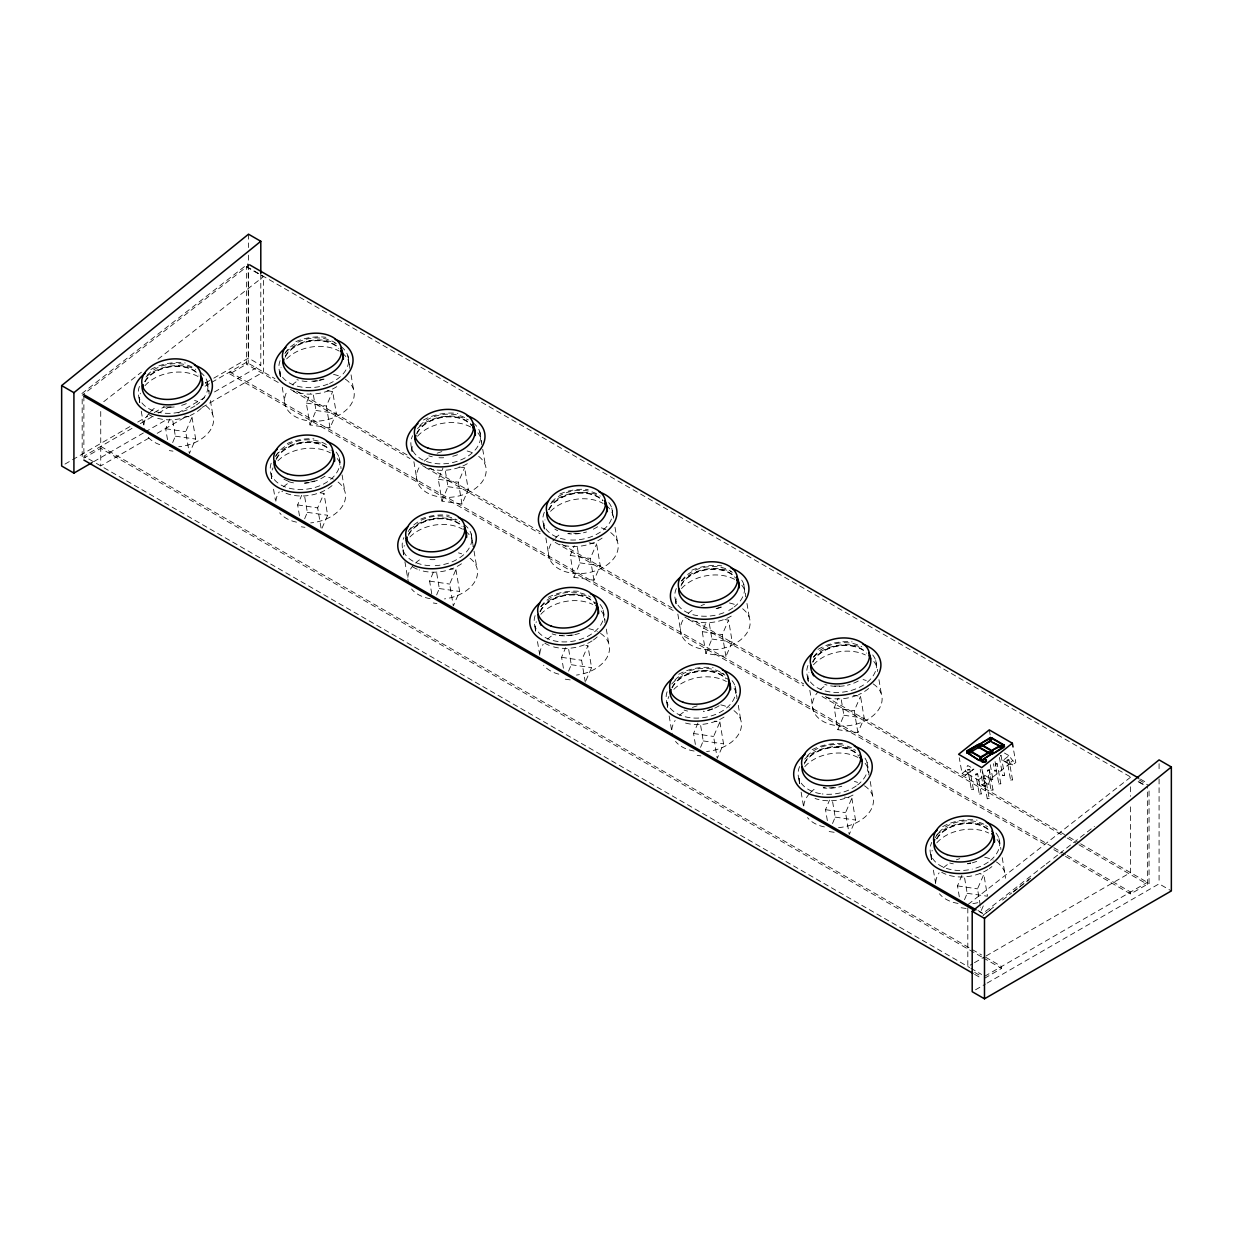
<?xml version="1.0" encoding="UTF-8"?>
<svg xmlns="http://www.w3.org/2000/svg" width="1233" height="1233" viewBox="0 0 1233 1233"><rect width="100%" height="100%" fill="white"/><g stroke="black" fill="none" stroke-linecap="round" stroke-linejoin="round"><path stroke-width="0.75" stroke-dasharray="5 3.75" d="M967.797 769.608L969.724 769.238L973.361 789.274L972.375 790.06L971.419 789.659L967.797 769.608L969.77 769.407M971.388 789.474L973.361 789.274M975.719 774.185L977.646 773.815L981.283 793.852L980.297 794.622L979.341 794.222L975.719 774.185L977.692 773.985M979.31 794.052L981.283 793.852M983.163 785.745L985.105 785.375L983.163 785.745L980.204 769.315M985.614 778.562L983.641 778.763L985.583 778.377L989.205 798.429L988.234 799.2L987.232 798.63L982.023 769.377M987.463 770.271L989.405 769.901L993.027 789.952L992.056 790.723L991.101 790.322L987.463 770.271L989.436 770.07M985.075 785.544L982.162 769.115M987.232 798.63L989.205 798.429M990.916 779.379L992.889 779.179L990.962 779.549L988.635 766.741M995.247 764.09L997.189 763.705L1000.811 783.756L999.84 784.527L998.884 784.126L995.247 764.09L997.22 763.874M991.055 790.153L993.027 789.952M994.738 770.902L996.711 770.702L994.784 771.072L993.444 763.674M1001.011 755.228L1000.317 756.122M998.838 783.957L1000.811 783.756M1002.66 775.48L1004.633 775.264L1002.706 775.649L999.408 757.416M1007.007 760.175L1008.933 759.805L1012.555 779.842L1011.584 780.628L1010.628 780.227L1007.007 760.175L1008.964 759.975M1010.598 780.042L1012.555 779.842M167.503 439.672L165.684 428.745L169.676 419.112M172.682 442.57L175.348 436.158L172.605 419.759M327.115 390.738L332.663 391.539L336.316 413.394L330.012 427.866L309.992 424.923L306.323 403.068L310.331 393.435M309.992 424.923L316.002 410.481L312.951 392.264M299.48 515.856L297.646 504.929L301.653 495.312M304.643 518.769L307.31 512.342L304.258 494.14M459.092 466.937L464.625 467.739L468.293 489.593L461.99 504.066L441.953 501.107L438.301 479.252L442.971 468.016M441.953 501.107L447.964 486.665L444.913 468.448M431.75 593.874L429.623 581.128L433.615 571.495M436.621 594.953L439.287 588.542L436.235 570.324M589.204 542.859L596.602 543.923L600.255 565.777L593.952 580.25L573.931 577.306L570.263 555.451L574.27 545.818M573.931 577.306L579.942 562.865L577.183 546.466M563.419 668.24L561.585 657.312L565.593 647.695M568.583 671.153L571.249 664.726L568.197 646.524M724.881 619.582L728.564 620.122L732.232 641.977L725.929 656.449L705.893 653.49L702.24 631.635L706.91 620.399M705.893 653.49L711.903 639.048L708.852 620.831M695.381 744.439L693.562 733.512L698.232 722.276M700.56 747.337L703.226 740.925L700.174 722.708M853.144 695.242L860.542 696.306L864.194 718.161L857.891 732.633L837.87 729.689L834.202 707.834L838.209 698.202M837.87 729.689L843.881 715.248L841.122 698.849M827.358 820.623L825.524 809.696L829.532 800.078M832.522 823.536L835.188 817.125L832.445 800.726M959.32 896.823L957.502 885.895L962.172 874.659M964.499 899.72L967.165 893.309L964.114 875.091M192.009 417.216L195.677 439.071L189.358 453.544L185.705 431.689L192.009 417.216L184.626 416.153M330.012 427.866L326.36 406.011L332.663 391.539M321.027 527.924L317.667 507.888L323.986 493.416L316.588 492.352M322.029 528.14L327.639 515.271L323.986 493.416M461.99 504.066L458.322 482.211L464.625 467.739M455.948 569.6L459.616 591.455L453.297 605.927L449.644 584.072L455.948 569.6L450.399 568.814M593.952 580.25L590.299 558.395L596.602 543.923M585.274 682.126L581.606 660.271L587.925 645.799L582.377 644.998M585.968 680.524L591.578 667.654L587.925 645.799M725.929 656.449L722.261 634.594L728.564 620.122M719.887 721.983L723.555 743.838L717.236 758.326L713.583 736.471L719.887 721.983L714.339 721.197M857.891 732.633L854.238 710.778L860.542 696.306M851.864 798.183L855.517 820.037L849.213 834.51L845.545 812.655L851.864 798.183L844.466 797.119M980.266 905.238L977.522 888.854L983.826 874.367L980.127 873.843M983.287 905.885L981.175 910.709L980.574 907.056M962.094 773.523L965.162 771.087L967.643 765.446L973.885 769.053L965.208 775.326L962.094 773.523L959.243 757.786M967.751 773.923L978.355 780.042L982.054 785.051L985.182 786.854L988.25 784.419L990.731 778.778L1009.118 764.136L1012.771 764.907L1015.822 762.472L1012.987 746.736M965.208 775.326L973.885 769.053M978.355 780.042L984.489 775.172L990.731 778.778M1009.118 764.136L1002.876 760.545L1009.01 755.659L1012.709 760.669L1015.822 762.472M982.054 785.051L985.121 782.616L984.489 775.172M1002.876 760.545L1009.642 763.104L1012.709 760.669M81.887 393.543L247.941 263.862L248.234 265.604L82.179 395.284M103.742 401.681L141.41 372.196M157.978 359.219L263.415 276.654L246.554 266.914M1130.507 777.268L967.813 904.652L967.813 966.518L972.806 963.636M1044.598 865.273L982.701 913.607L979.372 911.68M1046.108 864.102L1052.15 859.386M1053.645 858.199L1058.176 854.669M1059.686 853.483L1094.411 826.372M993.551 907.118L982.994 915.364L992.211 908.49M1002.599 900.059L1011.646 892.985M1013.156 891.813L1025.224 882.381M1026.719 881.21L1031.25 877.68L1026.858 881.364M1013.295 891.983L1017.826 888.438M1019.321 887.251L1025.347 882.535M278.242 382.492L246.554 364.197L246.554 266.575L248.234 265.604M64.964 464.101L131.099 425.909M137.726 422.087L147.636 416.369M154.264 412.546L164.174 406.813M205.526 382.954L212.138 379.132M213.787 378.177L248.511 358.125L260.795 365.215L260.795 273.695M132.008 428.375L83.875 456.179L969.662 967.581M140.315 423.582L151.936 416.877M158.564 413.04L168.536 407.291M205.048 386.206L210.026 383.34M211.691 382.369L246.554 362.255L274.928 378.639M1052.181 846.747L229.77 371.934L229.77 373.892L248.234 363.226L248.234 267.515M93.77 461.635L143.382 432.999M145.032 432.043L166.532 419.636M178.107 412.947L204.57 397.673M214.496 391.94L260.795 365.215M148.869 438.116L100.736 465.904L100.736 409.664M157.177 433.322L187.046 416.076M201.996 407.445L263.415 371.981L263.415 276.654M974.455 962.68L984.412 956.931M986.076 955.976L1130.507 872.594L1130.507 803.962M984.674 976.259L1147.368 882.335M984.674 978.201L1001.597 968.429L1001.597 966.487L983.24 955.883M1065.528 856.396L1130.584 893.956L1149.048 883.306L1149.048 787.594M975.519 989.806L985.429 984.073M987.094 983.117L1159.082 883.83L1171.35 890.92M316.002 410.481L336.316 413.394M175.348 436.158L195.677 439.071M447.964 486.665L468.293 489.593M307.31 512.342L327.639 515.271M579.942 562.865L600.255 565.777M439.287 588.542L459.616 591.455M711.903 639.048L732.232 641.977M571.249 664.726L591.578 667.654M843.881 715.248L864.194 718.161M703.226 740.925L723.555 743.838M835.188 817.125L855.517 820.037M967.165 893.309L987.494 896.221L983.826 874.367M306.323 403.068L326.36 406.011M165.684 428.745L185.705 431.689M438.301 479.252L458.322 482.211M169.337 450.6L172.974 451.139M297.646 504.929L317.667 507.888M570.263 555.451L590.299 558.395M301.314 526.784L304.952 527.323M429.623 581.128L449.644 584.072M702.24 631.635L722.261 634.594M433.276 602.983L436.914 603.523M561.585 657.312L581.606 660.271M834.202 707.834L854.238 710.778M565.253 679.167L572.528 680.246M693.562 733.512L713.583 736.471M697.215 755.367L700.853 755.906M825.524 809.696L845.545 812.655M829.192 831.551L834.649 832.367M957.502 885.895L977.522 888.854M961.154 907.75L966.61 908.551M1140.417 779.117L1147.091 782.97M1139.045 779.903L1149.048 785.683M246.554 266.575L1132.341 777.992M1139.015 781.845L1144.024 784.727M1138.167 781.691L1144.301 785.236M1004.463 753.039L1009.01 755.659M1009.642 763.104L1012.771 764.907M965.162 771.087L968.275 772.891M985.121 782.616L988.25 784.419M296.598 391.138L408.385 455.686M430.055 468.186L540.162 531.762M561.832 544.277L671.954 607.854M695.289 621.324L803.731 683.945M825.401 696.445L1067.3 836.113M1068.965 837.068L1078.983 842.848M1080.632 843.804L1149.048 883.306M293.254 391.169L410.034 458.584M425.046 467.245L540.146 533.704M555.158 542.366L673.603 610.751M688.615 619.413L803.716 685.872M822.072 696.475L1065.62 837.084M1067.285 838.039L1077.303 843.819M1078.967 844.79L1147.368 884.277L1147.368 786.993M1053.845 847.718L1065.528 854.454M1067.192 855.425L1130.584 892.014L1130.584 893.956M229.77 373.892L1047.171 845.807M1053.845 849.66L1063.863 855.44M978 910.54L984.674 914.393M100.782 446.408L981.576 954.928M981.576 956.87L100.782 448.35L83.875 458.121L83.875 396.178M983.24 957.841L1001.597 968.429M970.88 968.29L981.622 974.486M974.671 972.421L981.345 976.274M974.656 974.363L981.329 978.216M1001.042 755.397L1004.633 775.264M995.077 761.67L996.711 770.702M989.267 729.905L990.222 735.161M990.284 764.722L992.889 779.179M999.023 838.579L1000.102 845.037M1002.229 857.69L1004.648 872.147M930.807 854.669L931.624 859.509M933.412 870.159L936.14 886.419M875.738 660.503L876.817 666.976M878.944 679.63L881.364 694.071M867.061 762.379L868.741 772.459M870.251 781.491L872.671 795.948M807.523 676.593L808.601 683.067A35.141 23.504 -9.5 0 1 808.925 672.278M809.819 690.295L813.148 710.162M798.845 778.47L799.662 783.325M801.142 792.172L804.163 810.235M743.761 584.319L744.855 590.792M746.967 603.43L749.387 617.887M735.084 686.195L736.779 696.275M738.29 705.307L740.709 719.764M675.561 600.409L676.1 603.631M677.842 614.096L681.171 633.978M666.868 702.271L667.685 707.125M669.165 715.972L672.201 734.036M611.799 508.119L613.479 518.199M615.005 527.246L617.425 541.688M603.122 609.996L604.802 620.076M606.312 629.107L608.732 643.564M543.583 524.21L544.662 530.683A35.141 23.504 -9.5 0 1 544.986 519.894M545.88 537.912L549.209 557.778M534.906 626.087L535.723 630.942M537.496 641.592L540.224 657.852M479.822 431.935L481.517 442.015M482.719 449.244L485.448 465.504M471.145 533.812L473.749 549.301M474.042 551.12L476.77 567.38M411.622 448.026L412.161 451.247M413.903 461.712L417.232 481.594M402.929 549.887L403.746 554.742M404.933 561.786L408.262 581.652M347.86 355.736L349.848 367.634M351.066 374.863L353.486 389.304M339.183 457.613L340.262 464.086M342.08 474.921L344.793 491.181M279.644 371.827L280.723 378.3A35.141 23.504 -9.5 0 1 281.047 367.511M282.249 387.332L285.27 405.395M270.967 473.703L271.784 478.558M273.556 489.208L275.375 500.043M207.206 381.429L208.901 391.508M210.411 400.54L212.831 414.997M138.99 397.504L139.807 402.359M141.286 411.206L144.615 431.072M1159.082 763.72L1159.082 771.334M1159.082 778.963L1159.082 883.83M1130.507 786.793L1130.507 796.333M248.511 234.193L248.511 247.54M248.511 255.169L248.511 262.799M248.511 264.694L248.511 358.125M82.179 399.03L82.179 457.212M720.889 606.975A29.839 19.959 -9.5 0 1 715.356 608.67M681.017 585.922A29.839 19.959 -9.5 0 1 706.863 569.723A29.839 19.959 -9.5 0 1 735.577 578.015M741.696 580.08A35.141 23.504 -9.5 0 1 734.313 606.852M733.003 607.823A35.141 23.504 -9.5 0 1 725.497 612.015M723.863 612.693A35.141 23.504 -9.5 0 1 716.912 614.851M715.125 615.252A35.141 23.504 -9.5 0 1 690.68 613.957M688.815 613.248A35.141 23.504 -9.5 0 1 676.501 588.079M681.448 581.036A35.141 23.504 -9.5 0 1 732.31 572.282M742.651 608.763A35.141 23.504 -9.5 0 1 740.786 639.742A35.141 23.504 -9.5 0 1 695.659 647.294A35.141 23.504 -9.5 0 1 683.806 618.612M688.184 613.51A35.141 23.504 -9.5 0 1 694.78 608.655M701.084 605.603A35.141 23.504 -9.5 0 1 704.505 604.401M729.458 602.999A35.141 23.504 -9.5 0 1 734.267 604.34M731.246 616.099A35.141 23.504 -9.5 0 1 684.839 617.039M675.977 603.862A35.141 23.504 -9.5 0 1 676.948 596.078M681.495 588.603A35.141 23.504 -9.5 0 1 735.084 579.649M741.804 585.243A35.141 23.504 -9.5 0 1 745.564 596.88M681.618 580.805A30.332 20.283 -9.5 0 1 731.138 571.388M721.444 607.114A30.332 20.283 -9.5 0 1 716.974 608.593M681.232 584.55A30.332 20.283 -9.5 0 1 705.846 569.554A30.332 20.283 -9.5 0 1 733.989 575.719M691.821 570.216A39.579 26.479 -9.5 0 1 721.798 565.885M578.77 533.319A29.839 19.959 -9.5 0 1 568.074 533.334M549.055 509.738A29.839 19.959 -9.5 0 1 573.931 493.678A29.839 19.959 -9.5 0 1 602.675 500.768M608.763 502.571A35.141 23.504 -9.5 0 1 608.116 524.965M606.944 526.383A35.141 23.504 -9.5 0 1 566.918 539.669M565.207 539.422A35.141 23.504 -9.5 0 1 544.524 511.88M550.581 503.742A35.141 23.504 -9.5 0 1 600.332 496.098M610.689 532.564A35.141 23.504 -9.5 0 1 607.761 564.39A35.141 23.504 -9.5 0 1 561.262 570.093A35.141 23.504 -9.5 0 1 554.064 539.515M555.097 538.405A35.141 23.504 -9.5 0 1 559.982 534.274M605.958 529.666A35.141 23.504 -9.5 0 0 597.481 526.815A30.332 20.283 -9.5 0 1 592.611 529.527M602.105 538.097A35.141 23.504 -9.5 0 1 559.782 544.231M550.55 511.31A35.141 23.504 -9.5 0 1 603.107 503.449M606.143 505.468A35.141 23.504 -9.5 0 1 613.633 519.139M551.567 502.108A30.332 20.283 -9.5 0 1 599.176 495.204M586.523 531.962A30.332 20.283 -9.5 0 1 583.486 532.779M580.373 533.411A30.332 20.283 -9.5 0 1 567.92 533.658M557.686 530.699A30.332 20.283 -9.5 0 1 554.865 529.096M548.593 509.676A30.332 20.283 -9.5 0 1 573.884 493.37A30.332 20.283 -9.5 0 1 603.091 500.552M559.844 494.032A39.579 26.479 -9.5 0 1 588.187 489.501M323.169 379.04A29.839 19.959 -9.5 0 1 319.439 380.088M316.388 380.704A29.839 19.959 -9.5 0 1 311.733 381.213M285.116 357.354A29.839 19.959 -9.5 0 1 309.992 341.294A29.839 19.959 -9.5 0 1 338.736 348.384M341.125 346.612A35.141 23.504 -9.5 0 1 329.581 383.432M327.947 384.11A35.141 23.504 -9.5 0 1 290.433 383.509A35.141 23.504 -9.5 0 1 280.585 359.497M285.532 352.453A35.141 23.504 -9.5 0 1 336.393 343.714M345.286 379.132A35.141 23.504 -9.5 0 1 345.887 410.312A35.141 23.504 -9.5 0 1 300.39 418.943A35.141 23.504 -9.5 0 1 287.906 390.044M292.267 384.927A35.141 23.504 -9.5 0 1 296.043 381.891M333.542 374.416A35.141 23.504 -9.5 0 1 338.366 375.757M336.794 386.638A35.141 23.504 -9.5 0 1 290.495 389.443M286.611 358.926A35.141 23.504 -9.5 0 1 339.167 351.066M342.204 353.085A35.141 23.504 -9.5 0 1 349.663 368.313M284.915 353.532A30.332 20.283 -9.5 0 1 335.237 342.82M324.079 379.07A30.332 20.283 -9.5 0 1 319.547 380.396M318.006 380.735A30.332 20.283 -9.5 0 1 311.718 381.536M307.032 381.552A30.332 20.283 -9.5 0 1 296.891 379.625M285.332 355.983A30.332 20.283 -9.5 0 1 310.916 340.832A30.332 20.283 -9.5 0 1 339.152 348.168M295.905 341.649A39.579 26.479 -9.5 0 1 325.882 337.303M839.611 685.98A29.839 19.959 -9.5 0 1 833.862 685.918M812.994 662.121A29.839 19.959 -9.5 0 1 837.87 646.061A29.839 19.959 -9.5 0 1 866.614 653.151M872.702 654.954A35.141 23.504 -9.5 0 1 864.965 684.007M863.578 684.947A35.141 23.504 -9.5 0 1 821.887 689.879A35.141 23.504 -9.5 0 1 808.463 664.263M813.41 657.22A35.141 23.504 -9.5 0 1 860.619 646.955M873.164 683.899A35.141 23.504 -9.5 0 1 872.764 715.941A35.141 23.504 -9.5 0 1 825.786 722.738A35.141 23.504 -9.5 0 1 818.003 691.898M820.145 689.709A35.141 23.504 -9.5 0 1 826.742 684.839M863.085 679.583A35.141 23.504 -9.5 0 1 866.244 680.524M868.633 688.492A35.141 23.504 -9.5 0 1 858.553 694.672M856.904 695.35A35.141 23.504 -9.5 0 1 823.721 696.614M813.472 664.803A35.141 23.504 -9.5 0 1 865.35 654.939M873.781 661.427A35.141 23.504 -9.5 0 1 877.572 671.523M813.58 656.989A30.332 20.283 -9.5 0 1 861.759 646.755M858.214 681.032A30.332 20.283 -9.5 0 1 847.425 685.178M844.312 685.795A30.332 20.283 -9.5 0 1 824.769 684.392M812.532 662.059A30.332 20.283 -9.5 0 1 836.837 645.922A30.332 20.283 -9.5 0 1 865.967 651.903M817.972 649.421A39.579 26.479 -9.5 0 1 852.126 641.884M417.078 433.538A29.839 19.959 -9.5 0 1 442.924 417.34A29.839 19.959 -9.5 0 1 471.638 425.632M473.102 422.811A35.141 23.504 -9.5 0 1 451.864 462.729A35.141 23.504 -9.5 0 1 412.562 435.696M417.509 428.652A35.141 23.504 -9.5 0 1 468.37 419.898M478.712 456.38A35.141 23.504 -9.5 0 1 475.784 488.191A35.141 23.504 -9.5 0 1 429.284 493.894A35.141 23.504 -9.5 0 1 422.102 463.331M424.244 461.127A35.141 23.504 -9.5 0 1 430.841 456.272M437.145 453.22A35.141 23.504 -9.5 0 1 442.323 451.494M467.168 451.001A35.141 23.504 -9.5 0 1 473.981 453.467M467.307 463.716A35.141 23.504 -9.5 0 1 422.472 465.627M412.038 451.478A35.141 23.504 -9.5 0 1 413.009 443.695M417.555 436.22A35.141 23.504 -9.5 0 1 471.145 427.265M477.865 432.86A35.141 23.504 -9.5 0 1 481.625 444.496M419.605 425.909A30.332 20.283 -9.5 0 1 467.199 419.004M457.505 454.73A30.332 20.283 -9.5 0 1 451.509 456.595M443.68 457.736A30.332 20.283 -9.5 0 1 438.994 457.736M432.305 456.811A30.332 20.283 -9.5 0 1 428.868 455.825M416.631 433.477A30.332 20.283 -9.5 0 1 442.894 417.016A30.332 20.283 -9.5 0 1 472.069 425.447M423.458 420.021A39.579 26.479 -9.5 0 1 457.859 413.487M970.618 862.93A29.839 19.959 -9.5 0 1 967.551 863.532M936.941 838.887A29.839 19.959 -9.5 0 1 962.125 823.983A29.839 19.959 -9.5 0 1 989.899 831.212M995.987 833.03A35.141 23.504 -9.5 0 1 989.575 861.112M988.25 862.083A35.141 23.504 -9.5 0 1 972.174 869.111M968.568 869.835A35.141 23.504 -9.5 0 1 931.763 842.339M936.695 835.28A35.141 23.504 -9.5 0 1 987.556 826.542M977.8 902.679A35.141 23.504 -9.5 0 1 970.541 903.866M958.056 903.435A35.141 23.504 -9.5 0 1 939.469 893.786M935.724 882.134A35.141 23.504 -9.5 0 1 939.068 872.872M943.43 867.77A35.141 23.504 -9.5 0 1 950.042 862.915M956.346 859.863A35.141 23.504 -9.5 0 1 959.767 858.646M984.72 857.259A35.141 23.504 -9.5 0 1 993.181 860.11M996.449 861.975A35.141 23.504 -9.5 0 1 1005.357 878.235M991.918 866.568A35.141 23.504 -9.5 0 1 989.344 868.541M987.957 869.481A35.141 23.504 -9.5 0 1 941.673 872.27M931.501 859.648A35.141 23.504 -9.5 0 1 932.21 850.338M936.756 842.863A35.141 23.504 -9.5 0 1 988.65 833.015M997.065 839.488A35.141 23.504 -9.5 0 1 1000.872 849.599M935.415 837.669A30.332 20.283 -9.5 0 1 937.789 833.785M938.806 832.552A30.332 20.283 -9.5 0 1 986.4 825.648M976.706 861.374A30.332 20.283 -9.5 0 1 972.236 862.853M970.71 863.239A30.332 20.283 -9.5 0 1 967.612 863.855M953.309 863.824A30.332 20.283 -9.5 0 1 949.749 862.992M936.494 838.81A30.332 20.283 -9.5 0 1 961.108 823.814A30.332 20.283 -9.5 0 1 989.251 829.979M942.659 826.665A39.579 26.479 -9.5 0 1 977.06 820.13M834.032 787.579A29.839 19.959 -9.5 0 1 823.336 787.594M804.317 763.998A29.839 19.959 -9.5 0 1 830.148 747.799A29.839 19.959 -9.5 0 1 858.862 756.091M864.98 758.141A35.141 23.504 -9.5 0 1 857.598 784.912M856.288 785.883A35.141 23.504 -9.5 0 1 822.18 793.929M820.469 793.682A35.141 23.504 -9.5 0 1 799.785 766.14M804.733 759.096A35.141 23.504 -9.5 0 1 855.594 750.342M864.487 785.775A35.141 23.504 -9.5 0 1 870.421 810.713A35.141 23.504 -9.5 0 1 838.563 827.667M824.399 826.927A35.141 23.504 -9.5 0 1 807.507 817.587M803.746 805.935A35.141 23.504 -9.5 0 1 809.326 793.775M810.358 792.665A35.141 23.504 -9.5 0 1 815.229 788.534M854.407 781.445A35.141 23.504 -9.5 0 1 857.551 782.4M853.02 795.023A35.141 23.504 -9.5 0 1 815.044 798.491M799.523 783.464A35.141 23.504 -9.5 0 1 799.755 775.711M804.795 766.679A35.141 23.504 -9.5 0 1 858.368 757.709M865.104 763.304A35.141 23.504 -9.5 0 1 868.849 774.941M806.829 756.353A30.332 20.283 -9.5 0 1 851.618 747.845M841.785 786.222A30.332 20.283 -9.5 0 1 838.748 787.039M835.635 787.671A30.332 20.283 -9.5 0 1 823.182 787.918M804.517 762.626A30.332 20.283 -9.5 0 1 829.131 747.63A30.332 20.283 -9.5 0 1 857.274 753.779M812.131 749.71A39.579 26.479 -9.5 0 1 845.083 743.946M674.867 680.169A30.332 20.283 -9.5 0 1 721.105 672.432M722.461 673.264A30.332 20.283 -9.5 0 1 724.896 675.145M712.212 708.836A29.839 19.959 -9.5 0 1 703.611 711.148M672.339 687.798A29.839 19.959 -9.5 0 1 697.231 671.754A29.839 19.959 -9.5 0 1 725.96 678.828M732.048 680.647A35.141 23.504 -9.5 0 1 703.719 717.591A35.141 23.504 -9.5 0 1 667.824 689.956M671.738 684.007A35.141 23.504 -9.5 0 1 723.617 674.158M733.974 710.64A35.141 23.504 -9.5 0 1 737.981 735.269A35.141 23.504 -9.5 0 1 706.601 751.483M694.117 751.051A35.141 23.504 -9.5 0 1 675.53 741.403M671.785 729.751A35.141 23.504 -9.5 0 1 675.129 720.488M679.491 715.387A35.141 23.504 -9.5 0 1 686.103 710.532M692.407 707.48A35.141 23.504 -9.5 0 1 697.585 705.754M720.781 704.875A35.141 23.504 -9.5 0 1 729.242 707.727M724.018 717.097A35.141 23.504 -9.5 0 1 683.082 722.291M667.562 707.264A35.141 23.504 -9.5 0 1 668.903 696.414M673.85 689.37A35.141 23.504 -9.5 0 1 726.391 681.525M734.097 688.415A35.141 23.504 -9.5 0 1 736.887 698.757M719.147 705.769A30.332 20.283 -9.5 0 1 714.184 708.389M712.766 708.99A30.332 20.283 -9.5 0 1 703.673 711.472M687.567 711.071A30.332 20.283 -9.5 0 1 684.13 710.069M671.893 687.737A30.332 20.283 -9.5 0 1 697.169 671.43A30.332 20.283 -9.5 0 1 726.376 678.628M678.72 674.281A39.579 26.479 -9.5 0 1 713.121 667.747M571.65 634.964A29.839 19.959 -9.5 0 1 559.397 635.211M540.378 611.614A29.839 19.959 -9.5 0 1 566.209 595.4A29.839 19.959 -9.5 0 1 594.923 603.692M600.07 604.447A35.141 23.504 -9.5 0 1 571.758 641.391A35.141 23.504 -9.5 0 1 535.846 613.757M540.794 606.713A35.141 23.504 -9.5 0 1 588.002 596.448M600.548 633.392A35.141 23.504 -9.5 0 1 606.852 657.728A35.141 23.504 -9.5 0 1 576.458 675.083M558.796 674.158A35.141 23.504 -9.5 0 1 543.568 665.204M539.807 653.552A35.141 23.504 -9.5 0 1 543.152 644.304M547.529 639.187A35.141 23.504 -9.5 0 1 551.29 636.151M588.804 628.676A35.141 23.504 -9.5 0 1 597.281 631.527M597.204 636.937A35.141 23.504 -9.5 0 1 593.427 639.973M592.056 640.898A35.141 23.504 -9.5 0 1 551.105 646.107M549.24 645.398A35.141 23.504 -9.5 0 1 544.185 642.732M535.584 631.08A35.141 23.504 -9.5 0 1 536.293 621.771M540.855 614.296A35.141 23.504 -9.5 0 1 592.734 604.432M601.165 610.921A35.141 23.504 -9.5 0 1 604.91 622.557M540.963 606.482A30.332 20.283 -9.5 0 1 590.499 597.08M579.34 633.33A30.332 20.283 -9.5 0 1 574.809 634.656M573.268 634.995A30.332 20.283 -9.5 0 1 552.153 633.885M539.915 611.553A30.332 20.283 -9.5 0 1 566.178 595.092A30.332 20.283 -9.5 0 1 595.354 603.507M548.192 597.327A39.579 26.479 -9.5 0 1 581.144 591.563M408.4 535.415A29.839 19.959 -9.5 0 1 433.292 519.37A29.839 19.959 -9.5 0 1 462.021 526.445M464.409 524.688A35.141 23.504 -9.5 0 1 468.016 549.903A35.141 23.504 -9.5 0 1 435.218 565.67M429.793 565.67A35.141 23.504 -9.5 0 1 403.885 537.573M409.942 529.435A35.141 23.504 -9.5 0 1 459.678 521.775M470.035 558.256A35.141 23.504 -9.5 0 1 474.428 582.284A35.141 23.504 -9.5 0 1 444.481 598.899M430.178 598.668A35.141 23.504 -9.5 0 1 411.591 589.004M407.846 577.368A35.141 23.504 -9.5 0 1 413.409 565.192M415.552 563.003A35.141 23.504 -9.5 0 1 422.164 558.148M458.491 552.877A35.141 23.504 -9.5 0 1 461.651 553.817M461.466 563.774A35.141 23.504 -9.5 0 1 419.143 569.908M417.278 569.199A35.141 23.504 -9.5 0 1 412.223 566.533M403.623 554.881A35.141 23.504 -9.5 0 1 404.332 545.572M409.911 536.987A35.141 23.504 -9.5 0 1 462.452 529.142M465.504 531.146A35.141 23.504 -9.5 0 1 472.948 546.373M408.2 531.593A30.332 20.283 -9.5 0 1 457.166 520.049M435.002 559.612A30.332 20.283 -9.5 0 1 428.776 559.505M408.616 534.043A30.332 20.283 -9.5 0 1 434.201 518.893A30.332 20.283 -9.5 0 1 462.437 526.244M420.73 519.078A39.579 26.479 -9.5 0 1 449.182 515.363M314.492 480.916A29.839 19.959 -9.5 0 1 310.762 481.964M309.252 482.303A29.839 19.959 -9.5 0 1 304.597 482.966M288.476 481.209A29.839 19.959 -9.5 0 1 283.929 479.159M276.439 459.231A29.839 19.959 -9.5 0 1 301.314 443.171A29.839 19.959 -9.5 0 1 330.059 450.261M336.131 452.064A35.141 23.504 -9.5 0 1 307.818 489.008A35.141 23.504 -9.5 0 1 271.907 461.373M275.822 455.439A35.141 23.504 -9.5 0 1 324.063 444.065M338.073 482.057A35.141 23.504 -9.5 0 1 342.065 506.686A35.141 23.504 -9.5 0 1 310.685 522.9M296.521 522.16A35.141 23.504 -9.5 0 1 279.629 512.82M275.868 501.168A35.141 23.504 -9.5 0 1 279.213 491.921M283.59 486.804A35.141 23.504 -9.5 0 1 287.351 483.768M333.342 479.144A35.141 23.504 -9.5 0 0 324.865 476.292A30.332 20.283 -9.5 0 1 304.597 483.305M332.062 485.602A35.141 23.504 -9.5 0 1 281.818 491.304M271.645 478.681A35.141 23.504 -9.5 0 1 272.986 467.846M277.934 460.803A35.141 23.504 -9.5 0 1 330.49 452.943M337.226 458.537A35.141 23.504 -9.5 0 1 341.017 468.632M275.576 456.719A30.332 20.283 -9.5 0 1 326.56 444.697M293.469 482.858A30.332 20.283 -9.5 0 1 288.214 481.502M275.976 459.169A30.332 20.283 -9.5 0 1 300.282 443.032A30.332 20.283 -9.5 0 1 329.396 449.012M287.227 443.526A39.579 26.479 -9.5 0 1 313.906 438.856M171.094 406.89A29.839 19.959 -9.5 0 1 165.345 406.828M145.124 381.737A29.839 19.959 -9.5 0 1 171.264 366.71A29.839 19.959 -9.5 0 1 199.022 375.125M200.47 372.304A35.141 23.504 -9.5 0 1 196.432 404.933M195.061 405.857A35.141 23.504 -9.5 0 1 153.354 410.789A35.141 23.504 -9.5 0 1 139.946 385.189M146.003 377.051A35.141 23.504 -9.5 0 1 195.739 369.391M206.096 405.873A35.141 23.504 -9.5 0 1 210.103 430.502A35.141 23.504 -9.5 0 1 178.723 446.716M159.735 444.635A35.141 23.504 -9.5 0 1 147.652 436.621M143.907 424.984A35.141 23.504 -9.5 0 1 149.47 412.808M150.503 411.699A35.141 23.504 -9.5 0 1 155.389 407.568M194.552 400.494A35.141 23.504 -9.5 0 1 197.712 401.434M201.287 408.354A35.141 23.504 -9.5 0 1 190.021 415.583M188.387 416.261A35.141 23.504 -9.5 0 1 155.204 417.525M153.339 416.816A35.141 23.504 -9.5 0 1 148.284 414.149M139.683 402.497A35.141 23.504 -9.5 0 1 140.392 393.188M144.939 385.713A35.141 23.504 -9.5 0 1 198.513 376.759M205.248 382.338A35.141 23.504 -9.5 0 1 209.009 393.99M146.989 375.402A30.332 20.283 -9.5 0 1 193.227 367.665M186.306 403.623A30.332 20.283 -9.5 0 1 180.419 405.703M174.207 406.936A30.332 20.283 -9.5 0 1 163.342 406.952M144.677 381.66A30.332 20.283 -9.5 0 1 169.291 366.663A30.332 20.283 -9.5 0 1 197.434 372.828M150.842 369.515A39.579 26.479 -9.5 0 1 185.243 362.98"/><path stroke-width="1.5" d="M986.354 760.407L985.737 761.532C978.37 764.26 985.491 755.028 986.4 761.439L984.751 762.025M986.4 761.439L986.061 759.682M980.173 756.646L979.557 760.499L980.173 756.646L972.174 752.022L966.718 752.392L978.91 760.268L966.718 752.392M990.854 740.925L991.594 737.704L1004.309 745.179L998.977 745.626L990.962 741.572L991.594 737.704M981.499 756.538L980.713 760.715L981.499 756.538L987.987 752.731L992.596 753.286L981.268 760.607L992.596 753.286M989.529 741.033L983.148 745.487L989.637 741.68L990.438 737.504L978.678 744.794L983.549 745.749L990.823 749.957L991.841 753.009L987.294 752.284L980.405 748.308L979.064 745.056L980.405 748.308M989.637 741.68L990.438 737.504M966.826 752.13L967.134 750.851L977.492 744.778L978.832 748.015M986.169 760.329C983.657 757.54 980.882 763.242 983.102 762.04M993.428 753.517L1004.417 745.996L998.684 746.458L992.318 750.188L998.792 747.106L1004.525 746.628M994.877 752.669L1003.554 747.614L1004.186 744.902M92.121 462.591L73.918 473.102L61.65 466.012L61.65 385.59L248.511 234.193L260.795 241.283L260.795 273.695M73.918 473.102L73.918 392.68L260.795 241.283M972.205 911.295L1159.082 759.898L1171.35 766.988L1171.35 890.92L984.489 998.807L972.205 991.717L972.205 911.295L984.489 918.385L984.489 998.807M984.489 918.385L1171.35 766.988M1012.355 743.237L981.699 767.62L958.611 754.303L989.267 729.905L1012.355 743.237L1012.987 746.736M977.615 745.41L967.134 750.851M978.678 744.794L990.546 738.135M968.845 751.267L977.723 746.057L977.492 744.778M966.703 751.498L972.344 751.113L978.725 747.383M981.622 757.17L988.111 753.363L992.719 753.933M966.842 753.039L972.298 752.669L980.297 757.278M978.555 744.146L983.04 744.84M979.187 745.703L983.657 746.397L990.931 750.589L991.841 753.009M980.281 747.66L987.171 751.637L991.733 752.377M991.702 738.351L1002.814 744.67M249.621 264.818L1138.753 778.162M992.596 742.497L998.977 745.626M83.567 394.498L976.027 909.754M83.859 396.24L974.656 910.54M61.65 385.59L73.918 392.68M83.859 460.063L972.991 973.392M992.318 750.188L993.32 752.87M981.992 760.853L982.177 761.886M972.344 751.113L972.575 752.392M736.687 576.905A30.332 20.283 -9.5 0 1 713.753 606.821A30.332 20.283 -9.5 0 1 678.736 588.788M736.656 579.51A29.839 19.959 -9.5 0 1 738.166 582.731M731.046 568.028A39.579 26.479 -9.5 0 1 741.449 605.126A39.579 26.479 -9.5 0 1 684.947 615.344A39.579 26.479 -9.5 0 1 680.462 577.183M737.087 579.356A30.332 20.283 -9.5 0 1 739.245 587.879M604.709 500.706A30.332 20.283 -9.5 0 1 581.791 530.622A30.332 20.283 -9.5 0 1 546.758 512.604M604.679 503.326A29.839 19.959 -9.5 0 1 606.189 506.532M599.084 491.844A39.579 26.479 -9.5 0 1 609.472 528.942A39.579 26.479 -9.5 0 1 552.97 539.16A39.579 26.479 -9.5 0 1 548.5 500.983M605.126 503.156A30.332 20.283 -9.5 0 1 607.283 511.695M340.77 348.322A30.332 20.283 -9.5 0 1 317.852 378.238A30.332 20.283 -9.5 0 1 282.819 360.221M340.74 350.943A29.839 19.959 -9.5 0 1 342.25 354.148M335.145 339.46A39.579 26.479 -9.5 0 1 345.132 376.974A39.579 26.479 -9.5 0 1 287.983 386.268A39.579 26.479 -9.5 0 1 285.979 347.459M283.236 362.672A30.332 20.283 -9.5 0 1 283.96 359.065M341.187 350.773A30.332 20.283 -9.5 0 1 343.344 359.312M868.649 653.089A30.332 20.283 -9.5 0 1 845.73 683.005A30.332 20.283 -9.5 0 1 810.697 664.988M813.703 675.807A29.839 19.959 -9.5 0 1 812.193 672.586M863.023 644.227A39.579 26.479 -9.5 0 1 873.411 681.325A39.579 26.479 -9.5 0 1 816.909 691.543A39.579 26.479 -9.5 0 1 812.439 653.367M869.065 655.54A30.332 20.283 -9.5 0 1 870.59 658.807M472.748 424.522A30.332 20.283 -9.5 0 1 449.814 454.438A30.332 20.283 -9.5 0 1 414.797 436.405M472.717 427.127A29.839 19.959 -9.5 0 1 474.227 430.348M467.107 415.644A39.579 26.479 -9.5 0 1 477.094 453.158A39.579 26.479 -9.5 0 1 419.944 462.467A39.579 26.479 -9.5 0 1 417.941 423.643M415.197 438.856A30.332 20.283 -9.5 0 1 415.937 435.264M473.148 426.972A30.332 20.283 -9.5 0 1 475.306 435.496M991.933 831.165A30.332 20.283 -9.5 0 1 966.41 861.528A30.332 20.283 -9.5 0 1 934.722 839.457M991.902 833.77A29.839 19.959 -9.5 0 1 993.413 836.991M986.308 822.288A39.579 26.479 -9.5 0 1 996.295 859.802A39.579 26.479 -9.5 0 1 939.145 869.111A39.579 26.479 -9.5 0 1 937.142 830.287M992.349 833.6A30.332 20.283 -9.5 0 1 994.507 842.139M859.971 754.966A30.332 20.283 -9.5 0 1 837.053 784.882A30.332 20.283 -9.5 0 1 802.02 766.864M859.94 757.571A29.839 19.959 -9.5 0 1 861.451 760.792M854.346 746.088A39.579 26.479 -9.5 0 1 864.318 783.618A39.579 26.479 -9.5 0 1 807.168 792.911A39.579 26.479 -9.5 0 1 805.18 754.103M860.387 757.416A30.332 20.283 -9.5 0 1 861.913 760.684M727.994 678.782A30.332 20.283 -9.5 0 1 705.076 708.682A30.332 20.283 -9.5 0 1 670.043 690.665M722.368 669.904A39.579 26.479 -9.5 0 1 732.356 707.418A39.579 26.479 -9.5 0 1 675.206 716.727A39.579 26.479 -9.5 0 1 673.203 677.903M670.459 693.116A30.332 20.283 -9.5 0 1 671.184 689.524M728.41 681.217A30.332 20.283 -9.5 0 1 730.568 689.756M596.032 602.583A30.332 20.283 -9.5 0 1 573.114 632.498A30.332 20.283 -9.5 0 1 538.081 614.481M541.087 625.301A29.839 19.959 -9.5 0 1 539.576 622.079M596.001 605.187A29.839 19.959 -9.5 0 1 597.512 608.408M590.407 593.705A39.579 26.479 -9.5 0 1 600.795 630.818A39.579 26.479 -9.5 0 1 544.292 641.037A39.579 26.479 -9.5 0 1 539.823 602.86M596.448 605.033A30.332 20.283 -9.5 0 1 598.591 613.572M464.055 526.399A30.332 20.283 -9.5 0 1 441.137 556.299A30.332 20.283 -9.5 0 1 406.104 538.282M464.024 529.003A29.839 19.959 -9.5 0 1 465.535 532.224M458.429 517.521A39.579 26.479 -9.5 0 1 468.817 554.619A39.579 26.479 -9.5 0 1 412.315 564.837A39.579 26.479 -9.5 0 1 407.846 526.676M406.52 540.732A30.332 20.283 -9.5 0 1 407.244 537.141M464.471 528.834A30.332 20.283 -9.5 0 1 466.629 537.372M332.093 450.199A30.332 20.283 -9.5 0 1 309.175 480.115A30.332 20.283 -9.5 0 1 274.142 462.098M326.468 441.322A39.579 26.479 -9.5 0 1 336.439 478.851A39.579 26.479 -9.5 0 1 279.29 488.145A39.579 26.479 -9.5 0 1 277.302 449.336M274.543 464.548A30.332 20.283 -9.5 0 1 275.283 460.942M332.509 452.65A30.332 20.283 -9.5 0 1 334.652 461.188M201.657 377.283A30.332 20.283 -9.5 0 1 174.593 404.378A30.332 20.283 -9.5 0 1 142.165 385.898M194.49 365.138A39.579 26.479 -9.5 0 1 204.478 402.652A39.579 26.479 -9.5 0 1 147.328 411.961A39.579 26.479 -9.5 0 1 145.324 373.137M142.581 388.349A30.332 20.283 -9.5 0 1 143.305 384.758M200.532 376.45A30.332 20.283 -9.5 0 1 202.69 384.989M691.805 600.394A29.839 19.959 -9.5 0 0 737.504 580.389A29.839 19.959 -9.5 0 0 694.487 565.361A29.839 19.959 -9.5 0 0 691.805 600.394M559.844 524.195A29.839 19.959 -9.5 0 0 605.542 504.205A29.839 19.959 -9.5 0 0 562.51 489.162A29.839 19.959 -9.5 0 0 559.844 524.195M295.905 371.811A29.839 19.959 -9.5 0 0 341.603 351.821A29.839 19.959 -9.5 0 0 298.571 336.779A29.839 19.959 -9.5 0 0 295.905 371.811M823.783 676.578A29.839 19.959 -9.5 0 0 869.481 656.588A29.839 19.959 -9.5 0 0 826.449 641.545A29.839 19.959 -9.5 0 0 823.783 676.578M427.866 448.011A29.839 19.959 -9.5 0 0 473.564 428.005A29.839 19.959 -9.5 0 0 430.548 412.978A29.839 19.959 -9.5 0 0 427.866 448.011M947.067 854.639A29.839 19.959 -9.5 0 0 992.765 834.649A29.839 19.959 -9.5 0 0 949.749 819.606A29.839 19.959 -9.5 0 0 947.067 854.639M815.09 778.455A29.839 19.959 -9.5 0 0 860.804 758.449A29.839 19.959 -9.5 0 0 817.772 743.422A29.839 19.959 -9.5 0 0 815.09 778.455M683.128 702.255A29.839 19.959 -9.5 0 0 728.826 682.265A29.839 19.959 -9.5 0 0 685.81 667.223A29.839 19.959 -9.5 0 0 683.128 702.255M551.151 626.071A29.839 19.959 -9.5 0 0 596.864 606.066A29.839 19.959 -9.5 0 0 553.833 591.039A29.839 19.959 -9.5 0 0 551.151 626.071M419.189 549.872A29.839 19.959 -9.5 0 0 464.887 529.882A29.839 19.959 -9.5 0 0 421.871 514.839A29.839 19.959 -9.5 0 0 419.189 549.872M287.212 473.688A29.839 19.959 -9.5 0 0 332.925 453.682A29.839 19.959 -9.5 0 0 289.894 438.655A29.839 19.959 -9.5 0 0 287.212 473.688M155.25 397.488A29.839 19.959 -9.5 0 0 200.948 377.498A29.839 19.959 -9.5 0 0 157.932 362.456A29.839 19.959 -9.5 0 0 155.25 397.488"/></g></svg>
